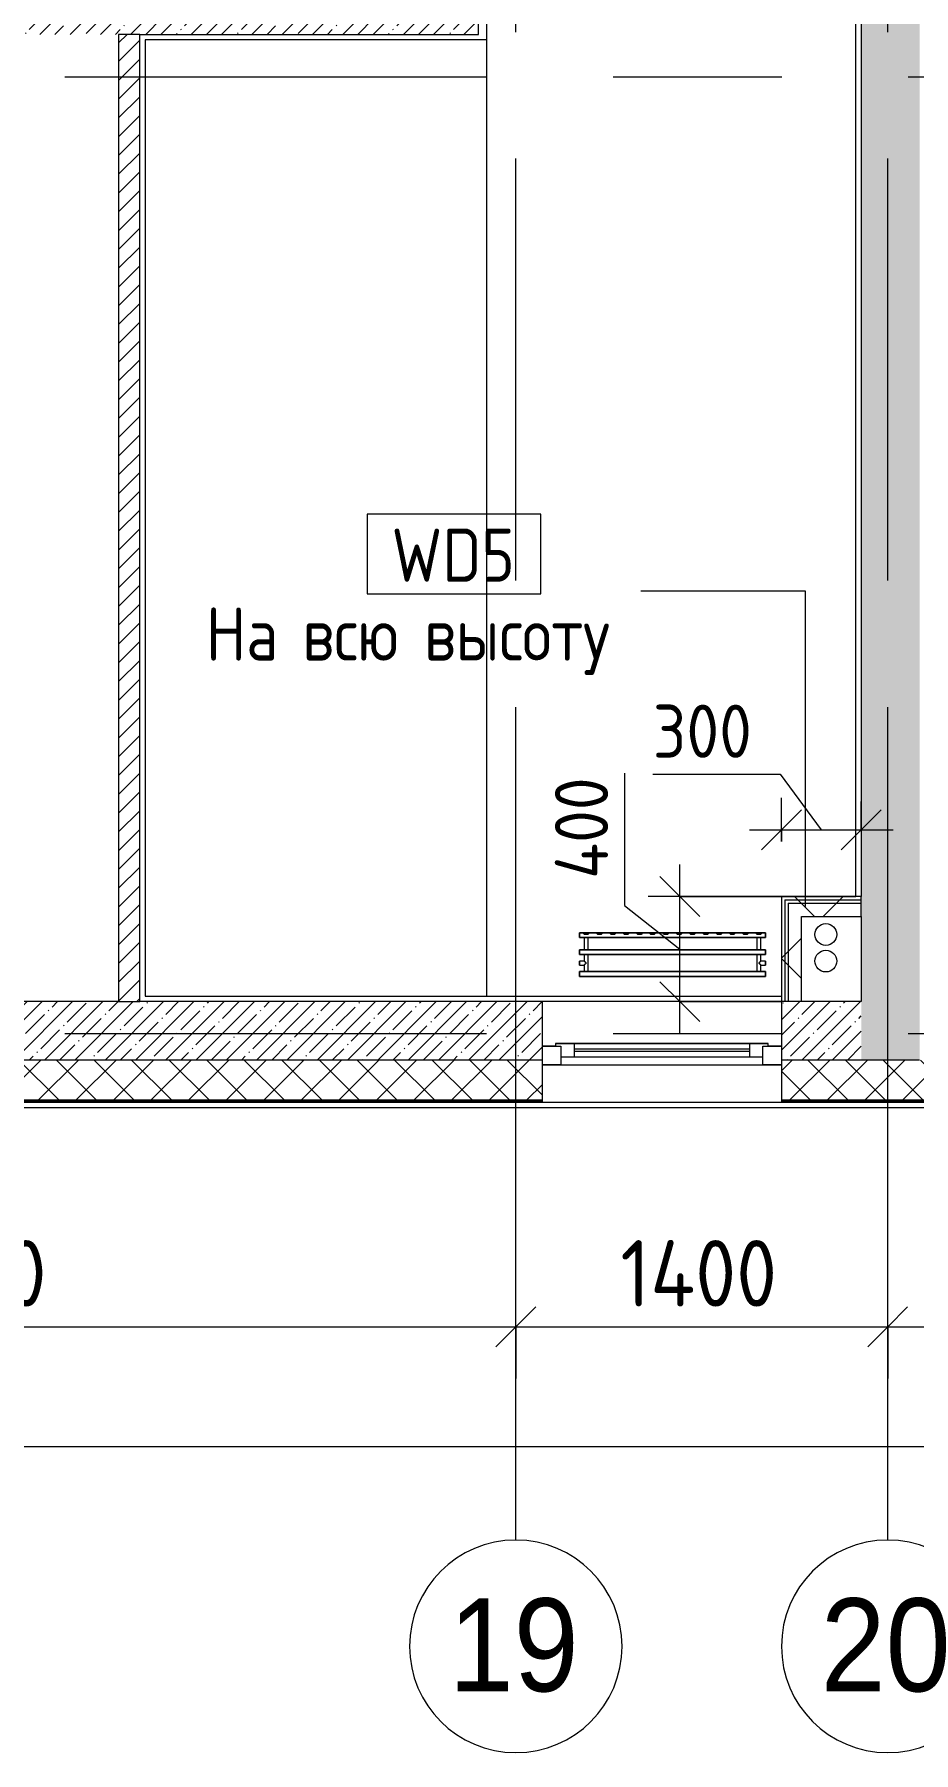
# Model space of a CAD drawing. Header units: millimetres. Extents: x 35787 to 244346, y -8553 to 29000.
# Drawn here: x 68748 to 72057, y -2706 to 3760 of the extents above; entities that cross this region are included whole.
import ezdxf

# ---------------------------------------------------------------- set-up
doc = ezdxf.new("R2010")
doc.units = ezdxf.units.MM
doc.linetypes.add('Осевая', pattern=[3175, 635, -476.25, 1587.5, -476.25])
for name, color, linetype, lineweight in [('A-ANNO-DIMS', 7, 'Continuous', 9), ('A-ANNO-DIMS-100', 7, 'Continuous', 9), ('A-DETL', 7, 'Continuous', 9), ('A-GLAZ', 7, 'Continuous', 9), ('A-WALL', 7, 'Continuous', 9), ('A-WALL-1', 7, 'Continuous', 13), ('A-WALL-IDEN', 7, 'Continuous', 9), ('I-WALL', 7, 'Continuous', 9), ('Оси', 7, 'Continuous', 9), ('Оси-1', 7, 'Continuous', 20), ('Оси-2', 7, 'Осевая', 9)]:
    doc.layers.add(name, color=color, linetype=linetype, lineweight=lineweight)
for name, color, linetype, lineweight, true_color in [('A-FLOR-1', 7, 'Continuous', 9, 0xaaaaaa), ('A-WALL-3', 7, 'Continuous', 13, 0x008040), ('I-WALL-3', 7, 'Continuous', 9, 0x008040), ('M-EQPM-1', 7, 'Continuous', 9, 0xaaaaaa)]:
    doc.layers.add(name, color=color, linetype=linetype, lineweight=lineweight, true_color=true_color)
doc.styles.add('Arial', font='arial.ttf', dxfattribs={"width": 0.9, "height": 350})
doc.styles.add('GOST Common_1', font='GOST_Common.ttf', dxfattribs={"width": 0.9, "height": 200})
doc.styles.add('ISOCPEUR', font='isocpeur.ttf', dxfattribs={"width": 0.9, "height": 250})
doc.styles.add('ISOCPEUR_1', font='isocpeur.ttf', dxfattribs={"width": 0.9, "height": 200})
doc.dimstyles.new('ISO-2_0_0_9К_Средний_округл2', dxfattribs={"dimscale": 304.8, "dimtxt": 199.196235, "dimasz": 0.492126, "dimexe": 0.393701, "dimexo": 0, "dimgap": 0, "dimtad": 1, "dimdec": 0, "dimrnd": 10, "dimzin": 0, "dimdsep": 46, "dimtxsty": 'ISOCPEUR_1', "dimblk1": 'OBLIQUE', "dimblk2": 'OBLIQUE', "dimsah": 1, "dimcen": 0.09, "dimdle": 0.393701, "dimazin": 0, "dimtfac": 1, "dimtdec": 4, "dimtix": 1, "dimtmove": 1, "dimatfit": 3, "dimfxl": 1, "dimtvp": 1, "dimtolj": 1, "dimtzin": 0, "dimarcsym": 2})
doc.dimstyles.new('ISO-2_5_0_9К_БОЛЬШОЙ', dxfattribs={"dimscale": 304.8, "dimtxt": 248.995294, "dimasz": 0.492126, "dimexe": 0.393701, "dimexo": 0.984252, "dimgap": 0, "dimtad": 1, "dimdec": 0, "dimrnd": 10, "dimzin": 0, "dimdsep": 46, "dimtxsty": 'ISOCPEUR', "dimblk1": 'OBLIQUE', "dimblk2": 'OBLIQUE', "dimsah": 1, "dimcen": 0.09, "dimdle": 0.393701, "dimazin": 0, "dimtfac": 1, "dimtdec": 4, "dimtix": 1, "dimtmove": 0, "dimatfit": 3, "dimfxl": 1, "dimtvp": 1, "dimtolj": 1, "dimtzin": 0, "dimarcsym": 2})
doc.dimstyles.new('ISO-2_5_0_9К_БОЛЬШОЙ_1', dxfattribs={"dimscale": 304.8, "dimtxt": 248.995294, "dimasz": 0.492126, "dimexe": 0.393701, "dimexo": 0.984252, "dimgap": 0, "dimtad": 1, "dimdec": 0, "dimrnd": 10, "dimzin": 0, "dimdsep": 46, "dimtxsty": 'ISOCPEUR', "dimblk1": 'OBLIQUE', "dimblk2": 'OBLIQUE', "dimsah": 1, "dimcen": 0.09, "dimdle": 0.393701, "dimazin": 0, "dimtfac": 1, "dimtdec": 4, "dimtix": 1, "dimtmove": 2, "dimatfit": 3, "dimfxl": 1, "dimtvp": 1, "dimtolj": 1, "dimtzin": 0, "dimarcsym": 2})
pattern_1 = [(45, (0, 0), (-57.02463, 57.02463), []), (45, (57.025, 0), (-57.02463, 57.02463), [100.806, -20.161, 3.353, -16.808])]
pattern_2 = [(45, (0, 0), (-141.42136, 141.42136), []), (135, (0, 0), (-141.42136, -141.42136), [])]

# ---------------------------------------------------------------- blocks, each defined once
blk = doc.blocks.new('120_Окно_СКБ_1Ст - 120_Окно_СКБ_1Ст 900х2500_h_-20664874-План монтажа стен и перегородок 1 этажа  в осях 12-23')
at = {"layer": 'A-GLAZ'}
for p, q in [((-450, -127), (-450, -57)), ((-450, -57), (-380, -57)), ((450, -57), (-450, -57)), ((-380, -57), (-380, -127)), ((380, -127), (380, -57)), ((380, -57), (450, -57)), ((450, -57), (450, -127)), ((-380, -127), (-450, -127)), ((-450, -127), (-400, -127)), ((-380, -127), (-400, -127)), ((-400, -127), (-400, -137)), ((380, -87), (-380, -87)), ((-380, -87), (-380, -127)), ((-330, -137), (-330, -87)), ((-330, -107), (330, -107)), ((330, -117), (-330, -117)), ((330, -137), (330, -87)), ((380, -127), (380, -87)), ((450, -127), (380, -127)), ((400, -127), (380, -127)), ((400, -127), (450, -127)), ((400, -137), (400, -127)), ((-400, -137), (400, -137)), ((400, -137), (-400, -137))]:
    blk.add_line(p, q, dxfattribs=at)
blk = doc.blocks.new('radiator_prado_classic_z_tip_30_po exemplyaru - Classic Z Тип 30-500-V57-План монтажа стен и перегородок 1 этажа  в осях 12-23')
at = {"layer": 'M-EQPM-1'}
for p, q in [((0, 228), (0, 210)), ((700, 228), (0, 228)), ((0, 210), (0, 228)), ((0, 228), (12.5, 228)), ((0, 210), (700, 210)), ((17.5, 210), (0, 210)), ((12.5, 228), (37.5, 228)), ((37.5, 228), (12.5, 228)), ((12.5, 228), (37.5, 228)), ((12.5, 228), (17.5, 223)), ((12.5, 228), (17.5, 223)), ((32.5, 223), (17.5, 223)), ((17.5, 223), (32.5, 223)), ((17.5, 210), (17.5, 164)), ((17.5, 210), (17.5, 164)), ((23.1, 210), (17.5, 210)), ((17.5, 210), (19.7, 210)), ((21.2, 210), (17.5, 210)), ((17.5, 210), (32.5, 210)), ((31.5, 210), (18.5, 210)), ((19.7, 210), (21.2, 210)), ((21.2, 210), (23.1, 210)), ((32.5, 210), (21.2, 210)), ((31.5, 210), (23.1, 210)), ((23.1, 210), (25, 210)), ((25, 210), (26.9, 210)), ((26.9, 210), (28.7, 210)), ((28.7, 210), (30.3, 210)), ((30.3, 210), (31.5, 210)), ((32.5, 210), (31.5, 210)), ((31.5, 210), (32.2, 210)), ((32.2, 210), (32.5, 210)), ((32.5, 223), (37.5, 228)), ((37.5, 228), (32.5, 223)), ((32.5, 164), (32.5, 210)), ((32.5, 164), (32.5, 210)), ((667.5, 210), (32.5, 210)), ((37.5, 228), (62.5, 228)), ((62.5, 228), (87.5, 228)), ((87.5, 228), (62.5, 228)), ((62.5, 228), (87.5, 228)), ((62.5, 228), (67.5, 223)), ((62.5, 228), (67.5, 223)), ((82.5, 223), (67.5, 223)), ((67.5, 223), (82.5, 223)), ((82.5, 223), (87.5, 228)), ((87.5, 228), (82.5, 223)), ((87.5, 228), (112.5, 228)), ((112.5, 228), (137.5, 228)), ((137.5, 228), (112.5, 228)), ((112.5, 228), (137.5, 228)), ((112.5, 228), (117.5, 223)), ((112.5, 228), (117.5, 223)), ((132.5, 223), (117.5, 223)), ((117.5, 223), (132.5, 223)), ((132.5, 223), (137.5, 228)), ((137.5, 228), (132.5, 223)), ((137.5, 228), (162.5, 228)), ((162.5, 228), (187.5, 228)), ((187.5, 228), (162.5, 228)), ((162.5, 228), (187.5, 228)), ((162.5, 228), (167.5, 223)), ((162.5, 228), (167.5, 223)), ((182.5, 223), (167.5, 223)), ((167.5, 223), (182.5, 223)), ((182.5, 223), (187.5, 228)), ((187.5, 228), (182.5, 223)), ((187.5, 228), (212.5, 228)), ((212.5, 228), (237.5, 228)), ((237.5, 228), (212.5, 228)), ((212.5, 228), (237.5, 228)), ((212.5, 228), (217.5, 223)), ((212.5, 228), (217.5, 223)), ((232.5, 223), (217.5, 223)), ((217.5, 223), (232.5, 223)), ((232.5, 223), (237.5, 228)), ((237.5, 228), (232.5, 223)), ((237.5, 228), (262.5, 228)), ((262.5, 228), (287.5, 228)), ((287.5, 228), (262.5, 228)), ((262.5, 228), (287.5, 228)), ((262.5, 228), (267.5, 223)), ((262.5, 228), (267.5, 223)), ((282.5, 223), (267.5, 223)), ((267.5, 223), (282.5, 223)), ((282.5, 223), (287.5, 228)), ((287.5, 228), (282.5, 223)), ((287.5, 228), (312.5, 228)), ((312.5, 228), (337.5, 228)), ((337.5, 228), (312.5, 228)), ((312.5, 228), (337.5, 228)), ((312.5, 228), (317.5, 223)), ((312.5, 228), (317.5, 223)), ((332.5, 223), (317.5, 223)), ((317.5, 223), (332.5, 223)), ((332.5, 223), (337.5, 228)), ((337.5, 228), (332.5, 223)), ((337.5, 228), (362.5, 228)), ((362.5, 228), (387.5, 228)), ((387.5, 228), (362.5, 228)), ((362.5, 228), (387.5, 228)), ((362.5, 228), (367.5, 223)), ((362.5, 228), (367.5, 223)), ((382.5, 223), (367.5, 223)), ((367.5, 223), (382.5, 223)), ((382.5, 223), (387.5, 228)), ((387.5, 228), (382.5, 223)), ((387.5, 228), (412.5, 228)), ((412.5, 228), (437.5, 228)), ((437.5, 228), (412.5, 228)), ((412.5, 228), (437.5, 228)), ((412.5, 228), (417.5, 223)), ((412.5, 228), (417.5, 223)), ((432.5, 223), (417.5, 223)), ((417.5, 223), (432.5, 223)), ((432.5, 223), (437.5, 228)), ((437.5, 228), (432.5, 223)), ((437.5, 228), (462.5, 228)), ((462.5, 228), (487.5, 228)), ((487.5, 228), (462.5, 228)), ((462.5, 228), (487.5, 228)), ((462.5, 228), (467.5, 223)), ((462.5, 228), (467.5, 223)), ((482.5, 223), (467.5, 223)), ((467.5, 223), (482.5, 223)), ((482.5, 223), (487.5, 228)), ((487.5, 228), (482.5, 223)), ((487.5, 228), (512.5, 228)), ((512.5, 228), (537.5, 228)), ((537.5, 228), (512.5, 228)), ((512.5, 228), (537.5, 228)), ((512.5, 228), (517.5, 223)), ((512.5, 228), (517.5, 223)), ((532.5, 223), (517.5, 223)), ((517.5, 223), (532.5, 223)), ((532.5, 223), (537.5, 228)), ((537.5, 228), (532.5, 223)), ((537.5, 228), (562.5, 228)), ((562.5, 228), (587.5, 228)), ((587.5, 228), (562.5, 228)), ((562.5, 228), (587.5, 228)), ((562.5, 228), (567.5, 223)), ((562.5, 228), (567.5, 223)), ((582.5, 223), (567.5, 223)), ((567.5, 223), (582.5, 223)), ((582.5, 223), (587.5, 228)), ((587.5, 228), (582.5, 223)), ((587.5, 228), (612.5, 228)), ((612.5, 228), (637.5, 228)), ((637.5, 228), (612.5, 228)), ((612.5, 228), (637.5, 228)), ((612.5, 228), (617.5, 223)), ((617.5, 223), (612.5, 228)), ((632.5, 223), (617.5, 223)), ((617.5, 223), (632.5, 223)), ((632.5, 223), (637.5, 228)), ((637.5, 228), (632.5, 223)), ((637.5, 228), (662.5, 228)), ((662.5, 228), (687.5, 228)), ((687.5, 228), (662.5, 228)), ((662.5, 228), (687.5, 228)), ((662.5, 228), (667.5, 223)), ((662.5, 228), (667.5, 223)), ((682.5, 223), (667.5, 223)), ((667.5, 223), (682.5, 223)), ((667.5, 210), (667.5, 164)), ((667.5, 210), (667.5, 164)), ((669.7, 210), (667.5, 210)), ((667.5, 210), (682.5, 210)), ((682.5, 210), (667.5, 210)), ((667.5, 210), (682.5, 210)), ((681.5, 210), (668.5, 210)), ((671.2, 210), (669.7, 210)), ((682.5, 210), (671.2, 210)), ((682.5, 223), (687.5, 228)), ((687.5, 228), (682.5, 223)), ((682.5, 164), (682.5, 210)), ((682.5, 164), (682.5, 210)), ((700, 210), (682.5, 210)), ((687.5, 228), (700, 228)), ((700, 210), (700, 228)), ((700, 228), (700, 210)), ((700, 164), (0, 164)), ((0, 164), (0, 146)), ((0, 146), (0, 164)), ((0, 164), (17.5, 164)), ((0, 146), (700, 146)), ((17.5, 146), (0, 146)), ((17.8, 164), (17.5, 164)), ((17.5, 164), (32.5, 164)), ((21.2, 164), (17.5, 164)), ((17.5, 164), (32.5, 164)), ((17.5, 146), (17.5, 121.5)), ((17.5, 146), (17.5, 121.5)), ((17.5, 146), (18.5, 146)), ((32.5, 146), (17.5, 146)), ((17.5, 146), (32.5, 146)), ((32.5, 146), (17.5, 146)), ((21.2, 164), (17.8, 164)), ((18.5, 164), (31.5, 164)), ((18.5, 146), (23.1, 146)), ((31.5, 146), (18.5, 146)), ((23.1, 164), (21.2, 164)), ((32.5, 164), (21.2, 164)), ((28.7, 164), (23.1, 164)), ((23.1, 146), (25, 146)), ((25, 146), (31.5, 146)), ((32.5, 164), (28.7, 164)), ((31.5, 146), (32.5, 146)), ((32.5, 164), (667.5, 164)), ((32.5, 82), (32.5, 146)), ((32.5, 82), (32.5, 146)), ((667.5, 146), (32.5, 146)), ((667.8, 164), (667.5, 164)), ((667.5, 164), (682.5, 164)), ((676.9, 164), (667.5, 164)), ((667.5, 164), (669.7, 164)), ((667.5, 146), (667.5, 82)), ((667.5, 146), (667.5, 82)), ((667.5, 146), (682.5, 146)), ((682.5, 146), (667.5, 146)), ((667.5, 146), (681.5, 146)), ((682.5, 146), (667.5, 146)), ((682.5, 164), (667.8, 164)), ((668.5, 164), (681.5, 164)), ((681.5, 146), (668.5, 146)), ((669.7, 164), (671.2, 164)), ((671.2, 164), (676.9, 164)), ((682.5, 164), (676.9, 164)), ((676.9, 164), (678.7, 164)), ((678.7, 164), (682.2, 164)), ((681.5, 146), (682.2, 146)), ((682.2, 164), (682.5, 164)), ((682.2, 146), (682.5, 146)), ((682.5, 164), (700, 164)), ((682.5, 121.5), (682.5, 146)), ((682.5, 121.5), (682.5, 146)), ((700, 146), (682.5, 146)), ((700, 146), (700, 164)), ((700, 164), (700, 146)), ((17.5, 121.5), (0, 121.5)), ((17.5, 121.5), (0, 121.5)), ((0, 121.5), (0, 121.2)), ((0, 106.5), (0, 121.5)), ((0, 121.2), (0, 106.8)), ((0, 121.2), (0, 120.5)), ((0, 120.5), (0, 121.2)), ((0, 121.2), (0, 121.2)), ((0, 120.5), (0, 119.3)), ((0, 119.3), (0, 120.5)), ((0, 119.3), (0, 117.8)), ((0, 117.8), (0, 119.3)), ((0, 117.8), (0, 115.9)), ((0, 115.9), (0, 117.8)), ((0, 115.9), (0, 114)), ((0, 114), (0, 115.9)), ((0, 114), (0, 112.1)), ((0, 112.1), (0, 114)), ((0, 112.1), (0, 110.2)), ((0, 110.2), (0, 112.1)), ((0, 110.2), (0, 108.7)), ((0, 108.7), (0, 110.2)), ((0, 108.7), (0, 106.8)), ((0, 106.8), (0, 108.7)), ((0, 106.8), (0, 106.5)), ((0, 106.8), (0, 106.8)), ((0, 106.5), (17.5, 106.5)), ((0, 106.5), (17.5, 106.5)), ((700, 82), (0, 82)), ((0, 82), (0, 64)), ((0, 64), (0, 82)), ((0, 82), (17.5, 82)), ((17.5, 106.5), (17.5, 82)), ((17.5, 106.5), (17.5, 82)), ((17.8, 82), (17.5, 82)), ((17.5, 82), (32.5, 82)), ((32.5, 82), (17.5, 82)), ((17.5, 82), (32.5, 82)), ((23.1, 82), (17.8, 82)), ((18.5, 82), (31.5, 82)), ((31.5, 82), (23.1, 82)), ((32.5, 82), (31.5, 82)), ((32.5, 82), (667.5, 82)), ((682.5, 82), (667.5, 82)), ((667.5, 82), (682.5, 82)), ((682.5, 82), (667.5, 82)), ((667.5, 82), (678.7, 82)), ((668.5, 82), (681.5, 82)), ((678.7, 82), (680.3, 82)), ((680.3, 82), (681.5, 82)), ((681.5, 82), (682.2, 82)), ((682.2, 82), (682.5, 82)), ((700, 121.5), (682.5, 121.5)), ((700, 121.5), (682.5, 121.5)), ((682.5, 82), (682.5, 106.5)), ((682.5, 106.5), (700, 106.5)), ((682.5, 82), (682.5, 106.5)), ((682.5, 106.5), (700, 106.5)), ((682.5, 82), (700, 82)), ((700, 121.5), (700, 106.5)), ((700, 121.2), (700, 121.5)), ((700, 121.5), (700, 121.2)), ((700, 121.2), (700, 121.5)), ((700, 106.8), (700, 121.2)), ((700, 121.2), (700, 106.8)), ((700, 117.8), (700, 121.2)), ((700, 106.8), (700, 117.8)), ((700, 106.5), (700, 106.8)), ((700, 106.8), (700, 106.5)), ((700, 106.5), (700, 106.8)), ((700, 64), (700, 82)), ((700, 82), (700, 64)), ((700, 64), (0, 64)), ((0, 64), (700, 64))]:
    blk.add_line(p, q, dxfattribs=at)
for points, knots in [([(17.8, 121.2), (17.7, 121.3), (17.7, 121.3), (17.5, 121.5), (17.5, 121.5), (17.5, 121.5)], [0.8571429, 0.8571429, 0.8571429, 0.8571429, 0.8928571, 0.9285714, 1, 1, 1, 1]), ([(17.5, 121.5), (17.5, 121.5), (17.5, 121.5), (17.7, 121.3), (17.7, 121.3), (17.8, 121.2)], [0, 0, 0, 0, 0.0714286, 0.1071429, 0.1428571, 0.1428571, 0.1428571, 0.1428571]), ([(17.5, 121.5), (17.5, 121.5), (17.5, 121.5), (17.7, 121.3), (17.7, 121.3), (17.8, 121.2)], [0, 0, 0, 0, 0.0714286, 0.1071429, 0.1428571, 0.1428571, 0.1428571, 0.1428571]), ([(25, 114), (24.5, 114.5), (23.6, 115.4), (22.4, 116.6), (21.6, 117.4), (21.1, 117.9), (20.8, 118.2), (20.5, 118.5), (20.2, 118.8), (19.8, 119.1), (19.6, 119.4), (19.3, 119.7), (19, 120), (18.7, 120.3), (18.5, 120.5), (18.3, 120.7), (18.1, 120.9), (17.9, 121.1), (17.8, 121.2), (17.7, 121.3), (17.5, 121.5), (17.5, 121.5), (17.5, 121.5)], [0, 0, 0, 0, 0.142857, 0.285714, 0.357143, 0.392857, 0.428571, 0.464286, 0.5, 0.535714, 0.571429, 0.607143, 0.642857, 0.678571, 0.714286, 0.75, 0.785714, 0.821429, 0.857143, 0.892857, 0.928571, 1, 1, 1, 1]), ([(17.5, 106.5), (17.5, 106.5), (17.5, 106.5), (17.7, 106.7), (17.8, 106.8), (17.9, 106.9), (18.1, 107.1), (18.3, 107.3), (18.5, 107.5), (18.7, 107.7), (19, 108), (19.3, 108.3), (19.6, 108.6), (19.8, 108.9), (20.3, 109.3), (20.7, 109.7), (21.1, 110.1), (21.6, 110.6), (22.4, 111.4), (23.6, 112.6), (24.5, 113.5), (25, 114)], [0, 0, 0, 0, 0.071429, 0.107143, 0.142857, 0.178571, 0.214286, 0.25, 0.285714, 0.321429, 0.357143, 0.392857, 0.428571, 0.464286, 0.5, 0.571429, 0.607143, 0.642857, 0.714286, 0.857143, 1, 1, 1, 1]), ([(17.5, 106.5), (17.5, 106.5), (17.5, 106.5), (17.7, 106.7), (17.7, 106.7), (17.8, 106.8)], [0, 0, 0, 0, 0.0714286, 0.1071429, 0.1428571, 0.1428571, 0.1428571, 0.1428571]), ([(17.8, 106.8), (17.7, 106.7), (17.7, 106.7), (17.5, 106.5), (17.5, 106.5), (17.5, 106.5)], [0.8571429, 0.8571429, 0.8571429, 0.8571429, 0.8928571, 0.9285714, 1, 1, 1, 1]), ([(17.8, 106.8), (17.7, 106.7), (17.7, 106.7), (17.5, 106.5), (17.5, 106.5), (17.5, 106.5)], [0.8571429, 0.8571429, 0.8571429, 0.8571429, 0.8928571, 0.9285714, 1, 1, 1, 1]), ([(22.1, 111.1), (21.9, 110.9), (21.6, 110.6), (21.1, 110.1), (20.8, 109.8), (20.5, 109.5), (20.2, 109.2), (19.8, 108.9), (19.6, 108.6), (19.3, 108.3), (19, 108), (18.7, 107.7), (18.5, 107.5), (18.3, 107.3), (18.1, 107.1), (17.9, 106.9), (17.8, 106.8), (17.8, 106.8)], [0.2857143, 0.2857143, 0.2857143, 0.2857143, 0.3571429, 0.3928571, 0.4285714, 0.4642857, 0.5, 0.5357143, 0.5714286, 0.6071429, 0.6428571, 0.6785714, 0.7142857, 0.75, 0.7857143, 0.8214286, 0.8571429, 0.8571429, 0.8571429, 0.8571429]), ([(22.1, 116.9), (21.9, 117.1), (21.6, 117.4), (21.1, 117.9), (20.8, 118.2), (20.5, 118.5), (20.2, 118.8), (19.9, 119.2), (19.7, 119.3), (19.6, 119.4)], [0.2857143, 0.2857143, 0.2857143, 0.2857143, 0.3571429, 0.3928571, 0.4285714, 0.4642857, 0.5, 0.5357143, 0.5714286, 0.5714286, 0.5714286, 0.5714286]), ([(19.6, 119.4), (19.7, 119.3), (19.9, 119.2), (20.3, 118.7), (20.6, 118.4), (20.8, 118.2)], [0.4285714, 0.4285714, 0.4285714, 0.4285714, 0.4642857, 0.5, 0.5714286, 0.5714286, 0.5714286, 0.5714286]), ([(19.6, 119.4), (19.7, 119.3), (19.8, 119.1), (20.3, 118.7), (20.6, 118.4), (20.8, 118.2)], [0.4285714, 0.4285714, 0.4285714, 0.4285714, 0.4642857, 0.5, 0.5714286, 0.5714286, 0.5714286, 0.5714286]), ([(19.6, 108.6), (19.7, 108.7), (19.9, 108.8), (20.3, 109.3), (20.6, 109.6), (20.8, 109.8)], [0.4285714, 0.4285714, 0.4285714, 0.4285714, 0.4642857, 0.5, 0.5714286, 0.5714286, 0.5714286, 0.5714286]), ([(20.8, 118.2), (20.9, 118.1), (21.1, 117.9), (21.6, 117.4), (21.9, 117.1), (22.1, 116.9)], [0.5714286, 0.5714286, 0.5714286, 0.5714286, 0.6071429, 0.6428571, 0.7142857, 0.7142857, 0.7142857, 0.7142857]), ([(20.8, 118.2), (20.9, 118.1), (21.1, 117.9), (21.6, 117.4), (22.4, 116.6), (23.1, 115.9), (23.6, 115.4)], [0.5714286, 0.5714286, 0.5714286, 0.5714286, 0.6071429, 0.6428571, 0.7142857, 0.8571429, 0.8571429, 0.8571429, 0.8571429]), ([(20.8, 109.8), (20.9, 109.9), (21.1, 110.1), (21.6, 110.6), (21.9, 110.9), (22.1, 111.1)], [0.5714286, 0.5714286, 0.5714286, 0.5714286, 0.6071429, 0.6428571, 0.7142857, 0.7142857, 0.7142857, 0.7142857]), ([(22.1, 111.1), (21.9, 110.9), (21.6, 110.6), (21.1, 110.1), (20.9, 109.9), (20.8, 109.8)], [0.2857143, 0.2857143, 0.2857143, 0.2857143, 0.3571429, 0.3928571, 0.4285714, 0.4285714, 0.4285714, 0.4285714]), ([(675, 114), (675.5, 114.5), (676.4, 115.4), (677.6, 116.6), (678.4, 117.4), (678.9, 117.9), (679.2, 118.2), (679.5, 118.5), (679.8, 118.8), (680.1, 119.2), (680.4, 119.4), (680.7, 119.7), (681, 120), (681.3, 120.3), (681.5, 120.5), (681.7, 120.7), (681.9, 120.9), (682.1, 121.1), (682.2, 121.2), (682.3, 121.3), (682.5, 121.5), (682.5, 121.5), (682.5, 121.5)], [0, 0, 0, 0, 0.142857, 0.285714, 0.357143, 0.392857, 0.428571, 0.464286, 0.5, 0.535714, 0.571429, 0.607143, 0.642857, 0.678571, 0.714286, 0.75, 0.785714, 0.821429, 0.857143, 0.892857, 0.928571, 1, 1, 1, 1]), ([(682.5, 106.5), (682.5, 106.5), (682.5, 106.5), (682.3, 106.7), (682.2, 106.8), (682.1, 106.9), (681.9, 107.1), (681.7, 107.3), (681.5, 107.5), (681.3, 107.7), (681, 108), (680.7, 108.3), (680.4, 108.6), (680.1, 108.8), (679.7, 109.3), (679.3, 109.7), (678.9, 110.1), (678.4, 110.6), (677.6, 111.4), (676.4, 112.6), (675.5, 113.5), (675, 114)], [0, 0, 0, 0, 0.071429, 0.107143, 0.142857, 0.178571, 0.214286, 0.25, 0.285714, 0.321429, 0.357143, 0.392857, 0.428571, 0.464286, 0.5, 0.571429, 0.607143, 0.642857, 0.714286, 0.857143, 1, 1, 1, 1]), ([(682.2, 121.2), (682.2, 121.2), (682.1, 121.1), (681.9, 120.9), (681.7, 120.7), (681.5, 120.5), (681.3, 120.3), (681, 120), (680.7, 119.7), (680.4, 119.4), (680.1, 119.2), (679.7, 118.7), (679.3, 118.3), (678.9, 117.9), (678.4, 117.4), (677.6, 116.6), (676.9, 115.9), (676.4, 115.4)], [0.1428571, 0.1428571, 0.1428571, 0.1428571, 0.1785714, 0.2142857, 0.25, 0.2857143, 0.3214286, 0.3571429, 0.3928571, 0.4285714, 0.4642857, 0.5, 0.5714286, 0.6071429, 0.6428571, 0.7142857, 0.8571429, 0.8571429, 0.8571429, 0.8571429]), ([(682.2, 121.2), (682.2, 121.2), (682.1, 121.1), (681.9, 120.9), (681.7, 120.7), (681.5, 120.5), (681.3, 120.3), (681, 120), (680.7, 119.7), (680.4, 119.4), (680.1, 119.2), (679.7, 118.7), (679.3, 118.3), (678.9, 117.9), (678.4, 117.4), (677.6, 116.6), (676.9, 115.9), (676.4, 115.4)], [0.1428571, 0.1428571, 0.1428571, 0.1428571, 0.1785714, 0.2142857, 0.25, 0.2857143, 0.3214286, 0.3571429, 0.3928571, 0.4285714, 0.4642857, 0.5, 0.5714286, 0.6071429, 0.6428571, 0.7142857, 0.8571429, 0.8571429, 0.8571429, 0.8571429]), ([(677.9, 116.9), (678.1, 117.1), (678.4, 117.4), (678.9, 117.9), (679.1, 118.1), (679.2, 118.2)], [0.2857143, 0.2857143, 0.2857143, 0.2857143, 0.3571429, 0.3928571, 0.4285714, 0.4285714, 0.4285714, 0.4285714]), ([(677.9, 111.1), (678.1, 110.9), (678.4, 110.6), (678.9, 110.1), (679.2, 109.8), (679.5, 109.5), (679.8, 109.2), (680.1, 108.8), (680.4, 108.6), (680.7, 108.3), (681, 108), (681.3, 107.7), (681.4, 107.6), (681.5, 107.5)], [0.2857143, 0.2857143, 0.2857143, 0.2857143, 0.3571429, 0.3928571, 0.4285714, 0.4642857, 0.5, 0.5357143, 0.5714286, 0.6071429, 0.6428571, 0.6785714, 0.7142857, 0.7142857, 0.7142857, 0.7142857]), ([(677.9, 111.1), (678.1, 110.9), (678.4, 110.6), (678.9, 110.1), (679.2, 109.8), (679.5, 109.5), (679.8, 109.2), (680.1, 108.8), (680.3, 108.7), (680.4, 108.6)], [0.2857143, 0.2857143, 0.2857143, 0.2857143, 0.3571429, 0.3928571, 0.4285714, 0.4642857, 0.5, 0.5357143, 0.5714286, 0.5714286, 0.5714286, 0.5714286]), ([(679.2, 109.8), (679.1, 109.9), (678.9, 110.1), (678.4, 110.6), (678.1, 110.9), (677.9, 111.1)], [0.5714286, 0.5714286, 0.5714286, 0.5714286, 0.6071429, 0.6428571, 0.7142857, 0.7142857, 0.7142857, 0.7142857]), ([(680.4, 108.6), (680.3, 108.7), (680.1, 108.8), (679.7, 109.3), (679.4, 109.6), (679.2, 109.8)], [0.4285714, 0.4285714, 0.4285714, 0.4285714, 0.4642857, 0.5, 0.5714286, 0.5714286, 0.5714286, 0.5714286]), ([(682.5, 121.5), (682.5, 121.5), (682.5, 121.5), (682.3, 121.3), (682.3, 121.3), (682.2, 121.2)], [0, 0, 0, 0, 0.0714286, 0.1071429, 0.1428571, 0.1428571, 0.1428571, 0.1428571]), ([(682.5, 121.5), (682.5, 121.5), (682.5, 121.5), (682.3, 121.3), (682.3, 121.3), (682.2, 121.2)], [0, 0, 0, 0, 0.0714286, 0.1071429, 0.1428571, 0.1428571, 0.1428571, 0.1428571]), ([(682.2, 121.2), (682.3, 121.3), (682.3, 121.3), (682.5, 121.5), (682.5, 121.5), (682.5, 121.5)], [0.8571429, 0.8571429, 0.8571429, 0.8571429, 0.8928571, 0.9285714, 1, 1, 1, 1]), ([(682.2, 106.8), (682.3, 106.7), (682.3, 106.7), (682.5, 106.5), (682.5, 106.5), (682.5, 106.5)], [0.8571429, 0.8571429, 0.8571429, 0.8571429, 0.8928571, 0.9285714, 1, 1, 1, 1]), ([(682.2, 106.8), (682.3, 106.7), (682.3, 106.7), (682.5, 106.5), (682.5, 106.5), (682.5, 106.5)], [0.8571429, 0.8571429, 0.8571429, 0.8571429, 0.8928571, 0.9285714, 1, 1, 1, 1]), ([(682.5, 106.5), (682.5, 106.5), (682.5, 106.5), (682.3, 106.7), (682.3, 106.7), (682.2, 106.8)], [0, 0, 0, 0, 0.0714286, 0.1071429, 0.1428571, 0.1428571, 0.1428571, 0.1428571])]:
    blk.add_open_spline(points, degree=3, knots=knots, dxfattribs=at)
for points in [[(19.6, 119.4), (19.5, 119.5), (19.3, 119.7), (19, 120), (18.7, 120.3), (18.5, 120.5), (18.3, 120.7), (18.1, 120.9), (17.9, 121.1), (17.8, 121.2), (17.8, 121.2)], [(17.8, 121.2), (17.8, 121.2), (17.9, 121.1), (18.1, 120.9), (18.3, 120.7), (18.5, 120.5), (18.7, 120.3), (19, 120), (19.3, 119.7), (19.5, 119.5), (19.6, 119.4)], [(17.8, 121.2), (17.8, 121.2), (17.9, 121.1), (18.1, 120.9), (18.3, 120.7), (18.4, 120.6), (18.5, 120.5)], [(20.8, 109.8), (20.7, 109.7), (20.5, 109.5), (20.2, 109.2), (19.9, 108.8), (19.6, 108.6), (19.3, 108.3), (19, 108), (18.7, 107.7), (18.5, 107.5), (18.3, 107.3), (18.1, 107.1), (17.9, 106.9), (17.8, 106.8), (17.8, 106.8)], [(17.8, 106.8), (17.8, 106.8), (17.9, 106.9), (18.1, 107.1), (18.3, 107.3), (18.5, 107.5), (18.7, 107.7), (19, 108), (19.3, 108.3), (19.5, 108.5), (19.6, 108.6)], [(18.5, 120.5), (18.6, 120.4), (18.7, 120.3), (19, 120), (19.3, 119.7), (19.5, 119.5), (19.6, 119.4)], [(23.6, 115.4), (23.1, 115.9), (22.6, 116.4), (22.1, 116.9)], [(22.1, 116.9), (22.6, 116.4), (23.1, 115.9), (23.6, 115.4)], [(25, 114), (24.5, 113.5), (23.6, 112.6), (22.6, 111.6), (22.1, 111.1)], [(22.1, 111.1), (22.6, 111.6), (23.1, 112.1), (23.6, 112.6)], [(23.6, 112.6), (23.1, 112.1), (22.6, 111.6), (22.1, 111.1)], [(25, 114), (24.5, 114.5), (24, 115), (23.6, 115.4)], [(23.6, 115.4), (24, 115), (24.5, 114.5), (25, 114)], [(23.6, 115.4), (24, 115), (24.5, 114.5), (25, 114)], [(23.6, 112.6), (24, 113), (24.5, 113.5), (25, 114)], [(25, 114), (24.5, 113.5), (24, 113), (23.6, 112.6)], [(676.4, 115.4), (676, 115), (675.5, 114.5), (675, 114)], [(676.4, 115.4), (676, 115), (675.5, 114.5), (675, 114)], [(675, 114), (675.5, 114.5), (676, 115), (676.4, 115.4)], [(675, 114), (675.5, 113.5), (676.4, 112.6), (677.4, 111.6), (677.9, 111.1)], [(675, 114), (675.5, 113.5), (676.4, 112.6), (677.4, 111.6), (677.9, 111.1)], [(677.9, 111.1), (677.4, 111.6), (676.4, 112.6), (675.5, 113.5), (675, 114)], [(676.4, 115.4), (676.9, 115.9), (677.4, 116.4), (677.9, 116.9)], [(679.2, 118.2), (679.3, 118.3), (679.5, 118.5), (679.8, 118.8), (680.1, 119.2), (680.3, 119.3), (680.4, 119.4)], [(680.4, 119.4), (680.5, 119.5), (680.7, 119.7), (681, 120), (681.3, 120.3), (681.4, 120.4), (681.5, 120.5)], [(680.4, 108.6), (680.5, 108.5), (680.7, 108.3), (681, 108), (681.3, 107.7), (681.5, 107.5), (681.7, 107.3), (681.9, 107.1), (682.1, 106.9), (682.2, 106.8), (682.2, 106.8)], [(681.5, 107.5), (681.4, 107.6), (681.3, 107.7), (681, 108), (680.7, 108.3), (680.5, 108.5), (680.4, 108.6)], [(681.5, 120.5), (681.6, 120.6), (681.7, 120.7), (681.9, 120.9), (682.1, 121.1), (682.2, 121.2), (682.2, 121.2)], [(681.5, 107.5), (681.6, 107.4), (681.7, 107.3), (681.9, 107.1), (682.1, 106.9), (682.2, 106.8), (682.2, 106.8)], [(682.2, 106.8), (682.2, 106.8), (682.1, 106.9), (681.9, 107.1), (681.7, 107.3), (681.6, 107.4), (681.5, 107.5)]]:
    blk.add_open_spline(points, degree=3, dxfattribs=at)
blk = doc.blocks.new('Ось сетки - D8-29747960-План монтажа стен и перегородок 1 этажа  в осях 12-23')
at = {"layer": 'Оси-1'}
for start, end in [(360, 180), (180, 360)]:
    blk.add_arc((0, 0), 4, start, end, dxfattribs=at)
blk = doc.blocks.new('DIMBLOCK12-План монтажа стен и перегородок 1 этажа  в осях 12-23')
at = {"layer": 'A-ANNO-DIMS-100'}
for p, q in [((66460, -1298.1), (66460, -984.2)), ((70560, -1298.1), (70560, -984.2)), ((66460, -1104.2), (70560, -1104.2)), ((66460, -1104.2), (66460, -1298.1)), ((70560, -1104.2), (70560, -1298.1))]:
    blk.add_line(p, q, dxfattribs=at)
at = {"layer": 'A-ANNO-DIMS-100', "lineweight": 20}
for p, q in [((66460, -1104.2), (66535, -1029.2)), ((70560, -1104.2), (70635, -1029.2)), ((66460, -1104.2), (66385, -1179.2)), ((70560, -1104.2), (70485, -1179.2))]:
    blk.add_line(p, q, dxfattribs=at)
at = {"layer": 'A-ANNO-DIMS-100', "color": 0, "insert": (68203.5, -777.5), "char_height": 250, "width": 735.494, "attachment_point": 1, "line_spacing_factor": 1.149209, "style": 'ISOCPEUR'}
blk.add_mtext('4100', dxfattribs=at)
blk = doc.blocks.new('_Oblique')
at = {"color": 0, "linetype": 'ByBlock', "lineweight": -2}
blk.add_line((-0.5, -0.5), (0.5, 0.5), dxfattribs=at)
blk = doc.blocks.new('DIMBLOCK13-План монтажа стен и перегородок 1 этажа  в осях 12-23')
at = {"layer": 'A-ANNO-DIMS-100'}
for p, q in [((70560, -1298.1), (70560, -984.2)), ((71960, -1298.1), (71960, -984.2)), ((70560, -1104.2), (71960, -1104.2)), ((70560, -1104.2), (70560, -1298.1)), ((71960, -1104.2), (71960, -1298.1))]:
    blk.add_line(p, q, dxfattribs=at)
at = {"layer": 'A-ANNO-DIMS-100', "lineweight": 20}
for p, q in [((70560, -1104.2), (70635, -1029.2)), ((71960, -1104.2), (72035, -1029.2)), ((70560, -1104.2), (70485, -1179.2)), ((71960, -1104.2), (71885, -1179.2))]:
    blk.add_line(p, q, dxfattribs=at)
at = {"layer": 'A-ANNO-DIMS-100', "color": 0, "insert": (70953.5, -777.5), "char_height": 250, "width": 735.494, "attachment_point": 1, "line_spacing_factor": 1.149209, "style": 'ISOCPEUR'}
blk.add_mtext('1400', dxfattribs=at)
blk = doc.blocks.new('DIMBLOCK14-План монтажа стен и перегородок 1 этажа  в осях 12-23')
at = {"layer": 'A-ANNO-DIMS-100'}
for p, q in [((71960, -1298.1), (71960, -984.2)), ((74860, -1298.1), (74860, -984.2)), ((71960, -1104.2), (74860, -1104.2)), ((71960, -1104.2), (71960, -1298.1)), ((74860, -1104.2), (74860, -1298.1))]:
    blk.add_line(p, q, dxfattribs=at)
at = {"layer": 'A-ANNO-DIMS-100', "lineweight": 20}
for p, q in [((71960, -1104.2), (72035, -1029.2)), ((74860, -1104.2), (74935, -1029.2)), ((71960, -1104.2), (71885, -1179.2)), ((74860, -1104.2), (74785, -1179.2))]:
    blk.add_line(p, q, dxfattribs=at)
at = {"layer": 'A-ANNO-DIMS-100', "color": 0, "insert": (73094, -777.5), "char_height": 250, "width": 758.478, "attachment_point": 1, "line_spacing_factor": 1.149209, "style": 'ISOCPEUR'}
blk.add_mtext('2900', dxfattribs=at)
blk = doc.blocks.new('DIMBLOCK31-План монтажа стен и перегородок 1 этажа  в осях 12-23')
at = {"layer": 'A-ANNO-DIMS-100'}
for p, q in [((38760, -1748.6), (38760, -1434.7)), ((84560, -1748.6), (84560, -1434.7)), ((38640, -1554.7), (84680, -1554.7)), ((38760, -1554.7), (38760, -1748.6)), ((84560, -1554.7), (84560, -1748.6))]:
    blk.add_line(p, q, dxfattribs=at)
at = {"layer": 'A-ANNO-DIMS-100', "lineweight": 20}
for p, q in [((38760, -1554.7), (38835, -1479.7)), ((84560, -1554.7), (84635, -1479.7)), ((38760, -1554.7), (38685, -1629.7)), ((84560, -1554.7), (84485, -1629.7))]:
    blk.add_line(p, q, dxfattribs=at)
at = {"layer": 'A-ANNO-DIMS-100', "color": 0, "insert": (63069.5, -1228.1), "char_height": 250, "width": 976.828, "attachment_point": 1, "line_spacing_factor": 1.149209, "style": 'ISOCPEUR'}
blk.add_mtext('45800', dxfattribs=at)
blk = doc.blocks.new('М_стена2 - Типоразмер-30678229-План монтажа стен и перегородок 1 этажа  в осях 12-23')
at = {"layer": 'A-WALL-IDEN'}
for p, q in [((3.258, 1.523), (-3.273, 1.523)), ((-3.273, 1.523), (-3.273, -1.477)), ((3.258, -1.477), (3.258, 1.523)), ((-3.273, -1.477), (3.258, -1.477))]:
    blk.add_line(p, q, dxfattribs=at)
blk = doc.blocks.new('DIMBLOCK72-План монтажа стен и перегородок 1 этажа  в осях 12-23')
at = {"layer": 'A-ANNO-DIMS-100'}
for p, q in [((71075.4, 976.3), (71554.6, 976.3)), ((71554.6, 976.3), (71710, 766.5)), ((71560, 722), (71560, 886.5)), ((71860, 872.6), (71860, 646.5)), ((71860, 766.5), (71860, 872.6)), ((71440, 766.5), (71980, 766.5)), ((71560, 766.5), (71560, 722))]:
    blk.add_line(p, q, dxfattribs=at)
at = {"layer": 'A-ANNO-DIMS-100', "lineweight": 20}
for p, q in [((71560, 766.5), (71635, 841.5)), ((71860, 766.5), (71935, 841.5)), ((71560, 766.5), (71485, 691.5)), ((71860, 766.5), (71785, 691.5))]:
    blk.add_line(p, q, dxfattribs=at)
at = {"layer": 'A-ANNO-DIMS-100', "color": 0, "insert": (71075.4, 1237.6), "char_height": 200, "width": 455.087, "attachment_point": 1, "line_spacing_factor": 1.149209, "style": 'ISOCPEUR_1'}
blk.add_mtext('300', dxfattribs=at)
blk = doc.blocks.new('DIMBLOCK73-План монтажа стен и перегородок 1 этажа  в осях 12-23')
at = {"layer": 'A-ANNO-DIMS-100'}
for p, q in [((70968.6, 980.3), (70968.6, 481.9)), ((71177.6, 0), (71177.6, 635.5)), ((70968.6, 481.9), (71177.6, 317.7)), ((71560, 515.5), (71057.6, 515.5)), ((71177.6, 515.5), (71560, 515.5)), ((71560, 120), (71057.6, 120)), ((71177.6, 120), (71560, 120))]:
    blk.add_line(p, q, dxfattribs=at)
at = {"layer": 'A-ANNO-DIMS-100', "lineweight": 20}
for p, q in [((71177.6, 515.5), (71102.6, 590.5)), ((71177.6, 515.5), (71252.6, 440.5)), ((71177.6, 120), (71102.6, 195)), ((71177.6, 120), (71252.6, 45))]:
    blk.add_line(p, q, dxfattribs=at)
at = {"layer": 'A-ANNO-DIMS-100', "color": 0, "insert": (70707.3, 581.9), "char_height": 200, "width": 478.071, "attachment_point": 1, "rotation": 90, "line_spacing_factor": 1.149209, "style": 'ISOCPEUR_1'}
blk.add_mtext('400', dxfattribs=at)

msp = doc.modelspace()

# ---------------------------------------------------------------- hatches: boundary and pattern name
at = {"layer": 'A-WALL'}
h = msp.add_hatch(dxfattribs=at)
h.set_pattern_fill('FP_17', color=256, style=0, pattern_type=2)
h.set_pattern_definition([(45, (0, 0), (-70.71068, 70.71068), []), (135, (0, 0), (-70.71068, -70.71068), [])])
h.paths.add_polyline_path([(59260, -250), (60010, -250), (60010, -100), (59260, -100)])
h.paths.add_polyline_path([(75700, -250), (75700, -100), (73980, -100), (73980, -250), (75420.5, -250)])
h.paths.add_polyline_path([(61610, -250), (61610, -100), (60910, -100), (60910.5, -250), (61410, -250)])
h.paths.add_polyline_path([(65410, -250), (66160, -250), (66160, -100), (65160, -100), (65160, -250), (65263.5, -250)])
h.paths.add_polyline_path([(56557.5, -250), (57160, -250), (57160, -100), (56410, -100), (56410, -250)])
h.paths.add_polyline_path([(72280, -250), (72280, -100), (71560, -100), (71560, -250), (71793, -250)])
h.paths.add_polyline_path([(63710, -250), (64260, -250), (64260, -100), (63710, -100)])
h.paths.add_polyline_path([(70342, -250), (70660, -250), (70660, -100), (67060, -100), (67060, -250), (67440, -250)])
h.paths.add_polyline_path([(51871.5, -250), (53310, -250), (53310, -100), (51871.5, -100)])
h.paths.add_polyline_path([(47410, -250), (48160, -250), (48160, -100), (47410, -100)])
h.paths.add_polyline_path([(49771.5, -250), (49771.5, -100), (49060, -100), (49060, -250), (49302.5, -250)])
h.paths.add_polyline_path([(44310, -250), (44310, -100), (42737.5, -100), (42737.5, -250), (44224.1, -250)])
h.paths.add_polyline_path([(40596.6, -250), (40637.5, -250), (40637.5, -100), (39940, -100), (39940, -250)])
h.paths.add_polyline_path([(39040, -250), (39040, -100), (38742.7, -100), (38742.7, -250)])
at = {"layer": 'I-WALL'}
h = msp.add_hatch(dxfattribs=at)
h.set_pattern_fill('FP_1', color=256, style=0, pattern_type=2)
h.set_pattern_definition(pattern_1)
h.paths.add_polyline_path([(71860, -100), (72080, -100), (72080, 7900), (71860, 7900), (71860, 120)])
h = msp.add_hatch(dxfattribs=at)
h.set_pattern_fill('FP_1', color=256, style=0, pattern_type=2)
h.set_pattern_definition(pattern_1)
h.paths.add_polyline_path([(68385, 3760), (70420, 3760), (70420, 3980), (67080, 3980), (67080, 3760), (67440, 3760)])
h = msp.add_hatch(dxfattribs=at)
h.set_pattern_fill('FP_48', color=256, style=0, pattern_type=2)
h.set_pattern_definition([(45, (0, 0), (-35.35534, 35.35534), [])])
h.paths.add_polyline_path([(69065, 120), (69145, 120), (69145, 3760), (69065, 3760), (69065, 713.4)])
h = msp.add_hatch(dxfattribs=at)
h.set_pattern_fill('FP_1', color=256, style=0, pattern_type=2)
h.set_pattern_definition(pattern_1)
h.paths.add_polyline_path([(71793, -100), (71860, -100), (71860, 120), (71560, 120), (71560, -100)])
h.paths.add_polyline_path([(65989, -100), (66160, -100), (66160, 120), (65910, 120), (65910, -100)])
h.paths.add_polyline_path([(67060, -100), (70660, -100), (70660, 120), (67060, 120)])
at = {"layer": 'I-WALL-3'}
h = msp.add_hatch(dxfattribs=at)
h.set_pattern_fill('FP_78', color=256, style=0, pattern_type=2)
h.set_pattern_definition(pattern_2)
h.paths.add_polyline_path([(71860, 503), (71860, 515.5), (71560, 515.5), (71560, 503), (71793, 503)])
h = msp.add_hatch(dxfattribs=at)
h.set_pattern_fill('FP_78', color=256, style=0, pattern_type=2)
h.set_pattern_definition(pattern_2)
h.paths.add_polyline_path([(71572.5, 120), (71572.5, 503), (71560, 503), (71560, 120)])
h = msp.add_hatch(dxfattribs=at)
h.set_pattern_fill('FP_78', color=256, style=0, pattern_type=2)
h.set_pattern_definition(pattern_2)
h.paths.add_polyline_path([(71572.5, 490.5), (71860, 490.5), (71860, 503), (71572.5, 503)])
h = msp.add_hatch(dxfattribs=at)
h.set_pattern_fill('FP_78', color=256, style=0, pattern_type=2)
h.set_pattern_definition(pattern_2)
h.paths.add_polyline_path([(71585, 120), (71585, 490.5), (71572.5, 490.5), (71572.5, 120)])
h = msp.add_hatch(dxfattribs=at)
h.set_pattern_fill('FP_78', color=256, style=0, pattern_type=2)
h.set_pattern_definition(pattern_2)
h.paths.add_polyline_path([(71793, 440.5), (71860, 440.5), (71860, 490.5), (71585, 490.5), (71585, 440.5), (71635, 440.5)])
h = msp.add_hatch(dxfattribs=at)
h.set_pattern_fill('FP_78', color=256, style=0, pattern_type=2)
h.set_pattern_definition(pattern_2)
h.paths.add_polyline_path([(71585, 120), (71635, 120), (71635, 440.5), (71585, 440.5), (71585, 196.3)])

# ---------------------------------------------------------------- linework, layer by layer
at = {"layer": 'A-DETL'}
for centre in [(71726.9, 372.6), (71726.9, 272.6)]:
    msp.add_circle(centre, 41, dxfattribs=at)
at = {"layer": 'A-FLOR-1'}
for p, q in [((70451, 140), (70451, 7660)), ((71840, 515.6), (71840, 7660)), ((69165, 3740), (69165, 140)), ((70451, 3740), (69165, 3740)), ((71560, 515.6), (71840, 515.6)), ((69165, 140), (71560, 140))]:
    msp.add_line(p, q, dxfattribs=at)
at = {"layer": 'A-WALL'}
for p, q in [((70660, -258), (70660, -100)), ((71560, -100), (71560, -258)), ((72080, -100), (71860, -100)), ((64260, -258), (72280, -258)), ((72280, -280), (38742.7, -280))]:
    msp.add_line(p, q, dxfattribs=at)
at = {"layer": 'A-WALL-1'}
for p, q in [((69145, 3760), (69065, 3760)), ((69065, 120), (69145, 120)), ((70660, -100), (67060, -100)), ((71860, -100), (71560, -100)), ((67060, -250), (70660, -250)), ((67060, -253), (70660, -253)), ((71560, -250), (72280, -250)), ((71560, -253), (72280, -253))]:
    msp.add_line(p, q, dxfattribs=at)
at = {"layer": 'A-WALL-3'}
for p, q in [((71572.5, 503), (71572.5, 120)), ((71572.5, 503), (71860, 503)), ((71585, 490.5), (71585, 120)), ((71585, 490.5), (71860, 490.5)), ((71860, 440.5), (71860, 515.5))]:
    msp.add_line(p, q, dxfattribs=at)
at = {"layer": 'A-WALL-IDEN'}
for p, q in [((71650.7, 1664.3), (71030.2, 1664.3)), ((71650.7, 477.6), (71650.7, 1664.3))]:
    msp.add_line(p, q, dxfattribs=at)
at = {"layer": 'I-WALL'}
for p, q in [((71860, 7900), (71860, 515.5)), ((70420, 3760), (70420, 7680)), ((69065, 3760), (69065, 120)), ((69145, 3760), (70420, 3760)), ((69145, 120), (69145, 3760)), ((71860, 440.5), (71860, 120)), ((69065, 120), (68465, 120)), ((71860, 120), (69145, 120)), ((70660, -100), (70660, 120))]:
    msp.add_line(p, q, dxfattribs=at)
at = {"layer": 'I-WALL-3'}
for p, q in [((71560, 515.5), (71560, -100)), ((71860, 515.5), (71560, 515.5)), ((71635, 120), (71635, 440.5)), ((71635, 440.5), (71860, 440.5))]:
    msp.add_line(p, q, dxfattribs=at)
at = {"layer": 'Оси'}
for p, q in [((70560, -1906.3), (70560, 593.7)), ((71960, -1906.3), (71960, 593.7))]:
    msp.add_line(p, q, dxfattribs=at)
at = {"layer": 'Оси-2'}
for p, q in [((70560, 593.7), (70560, 24898.1)), ((71960, 593.7), (71960, 24898.1)), ((39176.2, 3600), (82200, 3600)), ((39176.2, 0), (82200, 0))]:
    msp.add_line(p, q, dxfattribs=at)

# ---------------------------------------------------------------- block references
at = {"layer": 'A-GLAZ', "rotation": 180}
msp.add_blockref('120_Окно_СКБ_1Ст - 120_Окно_СКБ_1Ст 900х2500_h_-20664874-План монтажа стен и перегородок 1 этажа  в осях 12-23', (71110, -175), dxfattribs=at)
at = {"layer": 'A-WALL-IDEN', "xscale": 99.99999999999993, "yscale": 99.99999999999993, "zscale": 99.99999999999993}
msp.add_blockref('М_стена2 - Типоразмер-30678229-План монтажа стен и перегородок 1 этажа  в осях 12-23', (70328.3, 1802.3), dxfattribs=at)
at = {"layer": 'M-EQPM-1'}
msp.add_blockref('radiator_prado_classic_z_tip_30_po exemplyaru - Classic Z Тип 30-500-V57-План монтажа стен и перегородок 1 этажа  в осях 12-23', (70800, 151), dxfattribs=at)
at = {"layer": 'Оси-1', "xscale": 99.99999999999993, "yscale": 99.99999999999993, "zscale": 99.99999999999993}
for p in [(70560, -2306.3), (71960, -2306.3)]:
    msp.add_blockref('Ось сетки - D8-29747960-План монтажа стен и перегородок 1 этажа  в осях 12-23', p, dxfattribs=at)

# ---------------------------------------------------------------- texts
at = {"layer": 'A-WALL-IDEN', "char_height": 200, "attachment_point": 1, "style": 'GOST Common_1'}
for s, insert, width in [('WD5', (70091.8, 1900.3), 584.43), ('На', (69393.1, 1603.4), 360.759), ('\\fGOST Common|b0|i0|c204|p34|;\\W.9; ', (69690.8, 1603.4), 79.367), ('\\fGOST Common|b0|i0|c204|p34|;\\W.9; ', (70149.2, 1603.4), 79.367), ('всю', (69756.3, 1603.4), 476.202), ('высоту', (70214.6, 1603.4), 981.265)]:
    msp.add_mtext(s, dxfattribs=dict(at, insert=insert, width=width))
at = {"layer": 'Оси', "char_height": 350, "width": 606.076, "attachment_point": 1, "style": 'Arial'}
for s, insert in [('19', (70307.4, -2125.6)), ('20', (71707.4, -2125.6))]:
    msp.add_mtext(s, dxfattribs=dict(at, insert=insert))

# ---------------------------------------------------------------- dimensions: what is measured, and where the dimension line sits
at = {"layer": 'A-ANNO-DIMS'}
for base, p1, p2, dimstyle, override, picture, middle in [((71860, 766.5), (71560, 722), (71860, 872.6), 'ISO-2_0_0_9К_Средний_округл2', {"dimpost": '<>', "dimfxl": 335.678504}, 'DIMBLOCK72-План монтажа стен и перегородок 1 этажа  в осях 12-23', (71302.9, 1104.3)), ((84560, -1554.7), (38760, -1448.6), (84560, -1448.6), 'ISO-2_5_0_9К_БОЛЬШОЙ_1', {"dimpost": '<>', "dimfxl": 45800}, 'DIMBLOCK31-План монтажа стен и перегородок 1 этажа  в осях 12-23', (63557.9, -1394.7))]:
    dim = msp.add_linear_dim(base=base, p1=p1, p2=p2, dimstyle=dimstyle, override=override, dxfattribs=at)
    dim.commit()
    dim.dimension.update_dxf_attribs({"geometry": picture, "text_midpoint": middle, "dimtype": 160})
dim = msp.add_linear_dim(base=(71177.6152249, 515.5), p1=(71560, 120), p2=(71560, 515.5), angle=90, dimstyle='ISO-2_0_0_9К_Средний_округл2', override={"dimpost": '<>', "dimfxl": 395.5}, dxfattribs=at)
dim.commit()
dim.dimension.update_dxf_attribs({"geometry": 'DIMBLOCK73-План монтажа стен и перегородок 1 этажа  в осях 12-23', "text_midpoint": (70840.6699753, 820.9479341), "dimtype": 160, "text_rotation": 90})
for base, p1, p2, override, picture, middle in [((70560, -1104.2), (66460, -998.1), (70560, -998.1), {"dimpost": '<>', "dimfxl": 4100}, 'DIMBLOCK12-План монтажа стен и перегородок 1 этажа  в осях 12-23', (68510, -979.2)), ((71960, -1104.2), (70560, -998.1), (71960, -998.1), {"dimpost": '<>', "dimfxl": 1400}, 'DIMBLOCK13-План монтажа стен и перегородок 1 этажа  в осях 12-23', (71260, -979.2)), ((74860, -1104.2), (71960, -998.1), (74860, -998.1), {"dimpost": '<>', "dimfxl": 2900}, 'DIMBLOCK14-План монтажа стен и перегородок 1 этажа  в осях 12-23', (73410, -979.2))]:
    dim = msp.add_linear_dim(base=base, p1=p1, p2=p2, dimstyle='ISO-2_5_0_9К_БОЛЬШОЙ', override=override, dxfattribs=at)
    dim.commit()
    dim.dimension.update_dxf_attribs({"geometry": picture, "text_midpoint": middle})

doc.saveas('drawing.dxf')
